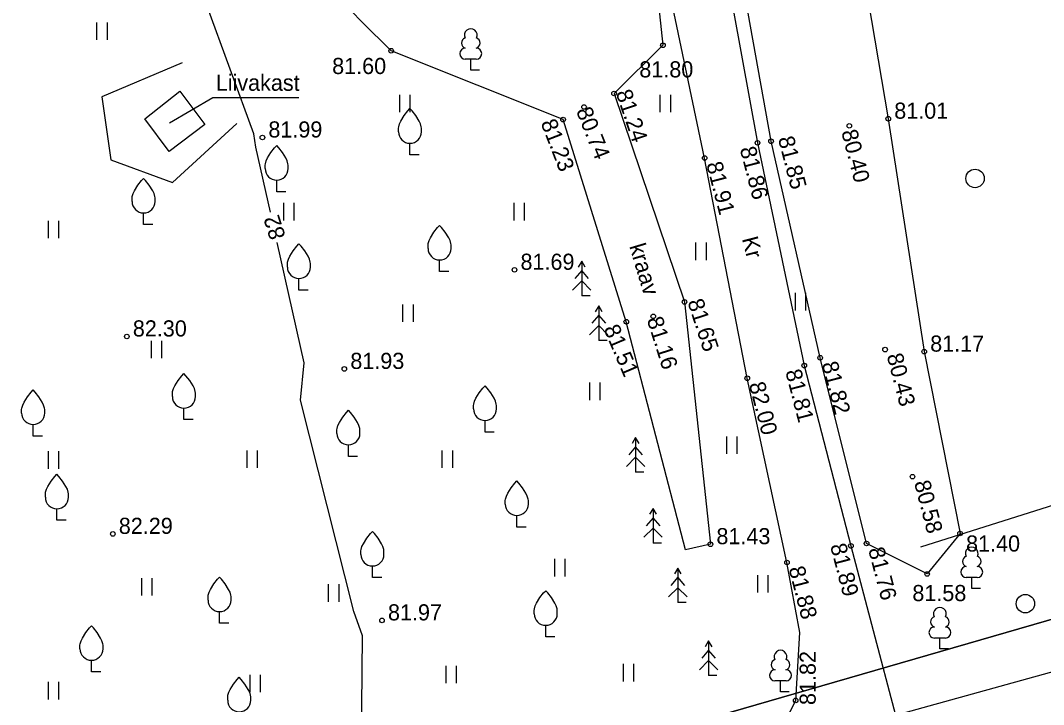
# Model space of a CAD drawing. Extents: x 634808 to 635440, y 6457756 to 6458509.
# Drawn here: x 635202.52 to 635246.93, y 6458256.48 to 6458286.15 of the extents above; entities that cross this region are included whole.
import ezdxf

# ---------------------------------------------------------------- set-up
doc = ezdxf.new("R2010")
doc.units = 0
for name, color, linetype in [('DTRASS', 7, 'Continuous'), ('HALJASTUS', 7, 'Continuous'), ('HORISONTAAL-EH2000', 7, 'Continuous'), ('KORGUS-EH2000', 7, 'Continuous'), ('PIIR', 7, 'Continuous'), ('PUU', 7, 'Continuous'), ('RAJATIS', 7, 'Continuous'), ('TEE', 7, 'Continuous'), ('VEEKOGU', 7, 'Continuous')]:
    doc.layers.add(name, color=color, linetype=linetype)

msp = doc.modelspace()

# ---------------------------------------------------------------- linework, layer by layer
at = {"layer": 'DTRASS'}
msp.add_lwpolyline([(635241.605, 6458263.324), (635295.34, 6458280.285), (635315.877, 6458284.98)], dxfattribs=at)
at = {"layer": 'HALJASTUS'}
for p, q in [((635205.828, 6458286.071), (635205.828, 6458285.31)), ((635206.283, 6458286.071), (635206.283, 6458285.31)), ((635218.968, 6458282.932), (635218.968, 6458282.171)), ((635219.423, 6458282.932), (635219.423, 6458282.171)), ((635230.281, 6458282.932), (635230.281, 6458282.171)), ((635230.736, 6458282.932), (635230.736, 6458282.171)), ((635213.934, 6458278.242), (635213.934, 6458277.48)), ((635214.389, 6458278.242), (635214.389, 6458277.48)), ((635223.934, 6458278.242), (635223.934, 6458277.48)), ((635224.389, 6458278.242), (635224.389, 6458277.48)), ((635203.724, 6458277.47), (635203.724, 6458276.709)), ((635204.179, 6458277.47), (635204.179, 6458276.709)), ((635231.828, 6458276.526), (635231.828, 6458275.764)), ((635232.283, 6458276.526), (635232.283, 6458275.764)), ((635236.145, 6458274.34), (635236.145, 6458273.579)), ((635236.6, 6458274.34), (635236.6, 6458273.579)), ((635219.106, 6458273.839), (635219.106, 6458273.078)), ((635219.561, 6458273.839), (635219.561, 6458273.078)), ((635208.192, 6458272.263), (635208.192, 6458271.502)), ((635208.647, 6458272.263), (635208.647, 6458271.502)), ((635227.218, 6458270.453), (635227.218, 6458269.692)), ((635227.673, 6458270.453), (635227.673, 6458269.692)), ((635233.17, 6458268.117), (635233.17, 6458267.356)), ((635233.625, 6458268.117), (635233.625, 6458267.356)), ((635212.344, 6458267.508), (635212.344, 6458266.747)), ((635212.799, 6458267.508), (635212.799, 6458266.747)), ((635220.815, 6458267.508), (635220.815, 6458266.747)), ((635221.27, 6458267.508), (635221.27, 6458266.747)), ((635203.724, 6458267.47), (635203.724, 6458266.709)), ((635204.179, 6458267.47), (635204.179, 6458266.709)), ((635225.7, 6458262.803), (635225.7, 6458262.042)), ((635226.155, 6458262.803), (635226.155, 6458262.042)), ((635207.775, 6458261.969), (635207.775, 6458261.208)), ((635208.23, 6458261.969), (635208.23, 6458261.208)), ((635234.513, 6458262.102), (635234.513, 6458261.341)), ((635234.968, 6458262.102), (635234.968, 6458261.341)), ((635215.879, 6458261.702), (635215.879, 6458260.941)), ((635216.334, 6458261.702), (635216.334, 6458260.941)), ((635228.677, 6458258.248), (635228.677, 6458257.487)), ((635229.132, 6458258.248), (635229.132, 6458257.487)), ((635212.471, 6458257.776), (635212.471, 6458257.015)), ((635212.926, 6458257.776), (635212.926, 6458257.015)), ((635220.981, 6458258.165), (635220.981, 6458257.404)), ((635221.436, 6458258.165), (635221.436, 6458257.404)), ((635203.724, 6458257.47), (635203.724, 6458256.709)), ((635204.179, 6458257.47), (635204.179, 6458256.709))]:
    msp.add_line(p, q, dxfattribs=at)
msp.add_lwpolyline([(635209.539, 6458284.322), (635206.047, 6458282.839), (635206.444, 6458280.115), (635209.115, 6458279.121), (635211.913, 6458281.692)], dxfattribs=at)
for centre in [(635243.96, 6458279.301), (635246.145, 6458260.859)]:
    msp.add_circle(centre, 0.4, dxfattribs=at)
at = {"layer": 'HORISONTAAL-EH2000'}
for points in [[(635213.372, 6458277.844), (635212.743, 6458280.666), (635212.645, 6458281.232), (635210.591, 6458286.849), (635210.582, 6458287.216), (635210.649, 6458287.41), (635210.927, 6458287.692), (635211.048, 6458287.946), (635211.144, 6458288.241), (635211.193, 6458289.329), (635212.375, 6458296.334)], [(635225.09, 6458251.001), (635221.322, 6458251.694), (635220.87, 6458251.836), (635220.467, 6458252.068), (635217.611, 6458254.225), (635217.41, 6458254.494), (635217.318, 6458254.83), (635217.372, 6458259.469), (635216.996, 6458260.524), (635214.682, 6458269.688), (635214.832, 6458271.301), (635213.666, 6458276.528)]]:
    msp.add_lwpolyline(points, dxfattribs=at)
at = {"layer": 'KORGUS-EH2000'}
for centre in [(635218.612, 6458284.84), (635230.41, 6458285.079), (635228.291, 6458282.985), (635226.985, 6458282.402), (635226.075, 6458281.857), (635240.191, 6458281.892), (635238.501, 6458281.583), (635213.024, 6458281.078), (635234.514, 6458280.846), (635235.104, 6458280.915), (635232.221, 6458280.188), (635223.967, 6458275.339), (635231.346, 6458273.946), (635229.991, 6458273.323), (635228.82, 6458273.087), (635207.139, 6458272.448), (635240.055, 6458271.878), (635237.234, 6458271.524), (635241.752, 6458271.79), (635216.581, 6458271.04), (635236.544, 6458271.184), (635234.072, 6458270.637), (635241.243, 6458266.368), (635206.53, 6458263.885), (635243.31, 6458263.902), (635232.473, 6458263.438), (635239.251, 6458263.468), (635238.57, 6458263.365), (635235.795, 6458262.644), (635241.882, 6458262.147), (635218.215, 6458260.133), (635236.173, 6458256.663)]:
    msp.add_circle(centre, 0.1, dxfattribs=at)
at = {"layer": 'PIIR'}
for points in [[(635208.7, 6458249.02), (635185.37, 6458242.27), (635167.26, 6458345.1), (635199.77, 6458353.72), (635195.81, 6458378.51), (635274.22, 6458392.53), (635298.57, 6458275)], [(635259.06, 6458254.28), (635209.62, 6458239.66), (635208.7, 6458249.02), (635298.57, 6458275), (635364.83, 6458294.21), (635395.18, 6458297.66), (635439.52, 6458299.58), (635437.51, 6458291.11), (635437.5, 6458288.84), (635347.92, 6458281.9)]]:
    msp.add_lwpolyline(points, close=True, dxfattribs=at)
at = {"layer": 'PUU'}
for p, q in [((635222.309, 6458284.476), (635221.829, 6458284.476)), ((635222.069, 6458284.001), (635222.069, 6458284.476)), ((635222.449, 6458284.001), (635222.069, 6458284.001)), ((635219.429, 6458280.329), (635219.429, 6458280.829)), ((635219.829, 6458280.329), (635219.429, 6458280.329)), ((635213.643, 6458278.727), (635213.643, 6458279.227)), ((635214.043, 6458278.727), (635213.643, 6458278.727)), ((635207.865, 6458277.306), (635207.865, 6458277.806)), ((635208.265, 6458277.306), (635207.865, 6458277.306)), ((635220.714, 6458275.266), (635220.714, 6458275.766)), ((635226.886, 6458275.709), (635226.736, 6458275.459)), ((635227.036, 6458275.459), (635226.886, 6458275.709)), ((635226.886, 6458275.709), (635226.886, 6458274.209)), ((635221.114, 6458275.266), (635220.714, 6458275.266)), ((635226.886, 6458275.309), (635226.586, 6458274.959)), ((635227.186, 6458274.959), (635226.886, 6458275.309)), ((635214.609, 6458274.461), (635214.609, 6458274.961)), ((635226.886, 6458274.859), (635226.486, 6458274.459)), ((635227.286, 6458274.459), (635226.886, 6458274.859)), ((635215.009, 6458274.461), (635214.609, 6458274.461)), ((635227.246, 6458274.209), (635226.886, 6458274.209)), ((635227.625, 6458273.771), (635227.475, 6458273.521)), ((635227.775, 6458273.521), (635227.625, 6458273.771)), ((635227.625, 6458273.771), (635227.625, 6458272.271)), ((635227.625, 6458273.371), (635227.325, 6458273.021)), ((635227.925, 6458273.021), (635227.625, 6458273.371)), ((635227.625, 6458272.921), (635227.225, 6458272.521)), ((635228.025, 6458272.521), (635227.625, 6458272.921)), ((635227.985, 6458272.271), (635227.625, 6458272.271)), ((635209.616, 6458268.842), (635209.616, 6458269.342)), ((635210.016, 6458268.842), (635209.616, 6458268.842)), ((635203.072, 6458268.129), (635203.072, 6458268.629)), ((635222.687, 6458268.304), (635222.687, 6458268.804)), ((635203.472, 6458268.129), (635203.072, 6458268.129)), ((635223.087, 6458268.304), (635222.687, 6458268.304)), ((635229.226, 6458268.063), (635229.076, 6458267.813)), ((635229.376, 6458267.813), (635229.226, 6458268.063)), ((635229.226, 6458268.063), (635229.226, 6458266.563)), ((635216.758, 6458267.246), (635216.758, 6458267.746)), ((635229.226, 6458267.663), (635228.926, 6458267.313)), ((635229.526, 6458267.313), (635229.226, 6458267.663)), ((635217.158, 6458267.246), (635216.758, 6458267.246)), ((635229.226, 6458267.213), (635228.826, 6458266.813)), ((635229.626, 6458266.813), (635229.226, 6458267.213)), ((635229.586, 6458266.563), (635229.226, 6458266.563)), ((635204.101, 6458264.476), (635204.101, 6458264.976)), ((635229.983, 6458264.987), (635229.833, 6458264.737)), ((635230.133, 6458264.737), (635229.983, 6458264.987)), ((635229.983, 6458264.987), (635229.983, 6458263.487)), ((635204.501, 6458264.476), (635204.101, 6458264.476)), ((635224.068, 6458264.181), (635224.068, 6458264.681)), ((635229.983, 6458264.587), (635229.683, 6458264.237)), ((635230.283, 6458264.237), (635229.983, 6458264.587)), ((635224.468, 6458264.181), (635224.068, 6458264.181)), ((635229.983, 6458264.137), (635229.583, 6458263.737)), ((635230.383, 6458263.737), (635229.983, 6458264.137)), ((635230.343, 6458263.487), (635229.983, 6458263.487)), ((635217.801, 6458261.994), (635217.801, 6458262.494)), ((635231.057, 6458262.403), (635230.907, 6458262.153)), ((635231.207, 6458262.153), (635231.057, 6458262.403)), ((635231.057, 6458262.403), (635231.057, 6458260.903)), ((635218.201, 6458261.994), (635217.801, 6458261.994)), ((635231.057, 6458262.003), (635230.757, 6458261.653)), ((635231.357, 6458261.653), (635231.057, 6458262.003)), ((635244.055, 6458261.994), (635243.575, 6458261.994)), ((635243.815, 6458261.519), (635243.815, 6458261.994)), ((635231.057, 6458261.553), (635230.657, 6458261.153)), ((635231.457, 6458261.153), (635231.057, 6458261.553)), ((635244.195, 6458261.519), (635243.815, 6458261.519)), ((635231.417, 6458260.903), (635231.057, 6458260.903)), ((635211.163, 6458260.015), (635211.163, 6458260.515)), ((635211.563, 6458260.015), (635211.163, 6458260.015)), ((635225.322, 6458259.42), (635225.322, 6458259.92)), ((635225.722, 6458259.42), (635225.322, 6458259.42)), ((635232.392, 6458259.241), (635232.242, 6458258.991)), ((635232.542, 6458258.991), (635232.392, 6458259.241)), ((635232.392, 6458259.241), (635232.392, 6458257.741)), ((635242.672, 6458259.37), (635242.192, 6458259.37)), ((635242.432, 6458258.895), (635242.432, 6458259.37)), ((635232.392, 6458258.841), (635232.092, 6458258.491)), ((635232.692, 6458258.491), (635232.392, 6458258.841)), ((635242.812, 6458258.895), (635242.432, 6458258.895)), ((635205.605, 6458257.903), (635205.605, 6458258.403)), ((635232.392, 6458258.391), (635231.992, 6458257.991)), ((635232.792, 6458257.991), (635232.392, 6458258.391)), ((635206.005, 6458257.903), (635205.605, 6458257.903)), ((635232.752, 6458257.741), (635232.392, 6458257.741)), ((635235.754, 6458257.515), (635235.274, 6458257.515)), ((635235.514, 6458257.04), (635235.514, 6458257.515)), ((635235.894, 6458257.04), (635235.514, 6458257.04))]:
    msp.add_line(p, q, dxfattribs=at)
for points in [[(635218.929, 6458281.329), (635218.929, 6458281.479), (635218.939, 6458281.544), (635218.974, 6458281.674), (635219.034, 6458281.794), (635219.179, 6458282.029), (635219.339, 6458282.234), (635219.429, 6458282.329)], [(635219.929, 6458281.329), (635219.929, 6458281.479), (635219.919, 6458281.544), (635219.884, 6458281.674), (635219.824, 6458281.794), (635219.679, 6458282.029), (635219.519, 6458282.234), (635219.429, 6458282.329)], [(635213.143, 6458279.727), (635213.143, 6458279.877), (635213.153, 6458279.942), (635213.188, 6458280.072), (635213.248, 6458280.192), (635213.393, 6458280.427), (635213.553, 6458280.632), (635213.643, 6458280.727)], [(635214.143, 6458279.727), (635214.143, 6458279.877), (635214.133, 6458279.942), (635214.098, 6458280.072), (635214.038, 6458280.192), (635213.893, 6458280.427), (635213.733, 6458280.632), (635213.643, 6458280.727)], [(635207.365, 6458278.306), (635207.365, 6458278.456), (635207.375, 6458278.521), (635207.41, 6458278.651), (635207.47, 6458278.771), (635207.615, 6458279.006), (635207.775, 6458279.211), (635207.865, 6458279.306)], [(635208.365, 6458278.306), (635208.365, 6458278.456), (635208.355, 6458278.521), (635208.32, 6458278.651), (635208.26, 6458278.771), (635208.115, 6458279.006), (635207.955, 6458279.211), (635207.865, 6458279.306)], [(635220.214, 6458276.266), (635220.214, 6458276.416), (635220.224, 6458276.481), (635220.259, 6458276.611), (635220.319, 6458276.731), (635220.464, 6458276.966), (635220.624, 6458277.171), (635220.714, 6458277.266)], [(635221.214, 6458276.266), (635221.214, 6458276.416), (635221.204, 6458276.481), (635221.169, 6458276.611), (635221.109, 6458276.731), (635220.964, 6458276.966), (635220.804, 6458277.171), (635220.714, 6458277.266)], [(635214.109, 6458275.461), (635214.109, 6458275.611), (635214.119, 6458275.676), (635214.154, 6458275.806), (635214.214, 6458275.926), (635214.359, 6458276.161), (635214.519, 6458276.366), (635214.609, 6458276.461)], [(635215.109, 6458275.461), (635215.109, 6458275.611), (635215.099, 6458275.676), (635215.064, 6458275.806), (635215.004, 6458275.926), (635214.859, 6458276.161), (635214.699, 6458276.366), (635214.609, 6458276.461)], [(635209.116, 6458269.842), (635209.116, 6458269.992), (635209.126, 6458270.057), (635209.161, 6458270.187), (635209.221, 6458270.307), (635209.366, 6458270.542), (635209.526, 6458270.747), (635209.616, 6458270.842)], [(635210.116, 6458269.842), (635210.116, 6458269.992), (635210.106, 6458270.057), (635210.071, 6458270.187), (635210.011, 6458270.307), (635209.866, 6458270.542), (635209.706, 6458270.747), (635209.616, 6458270.842)], [(635222.187, 6458269.304), (635222.187, 6458269.454), (635222.197, 6458269.519), (635222.232, 6458269.649), (635222.292, 6458269.769), (635222.437, 6458270.004), (635222.597, 6458270.209), (635222.687, 6458270.304)], [(635223.187, 6458269.304), (635223.187, 6458269.454), (635223.177, 6458269.519), (635223.142, 6458269.649), (635223.082, 6458269.769), (635222.937, 6458270.004), (635222.777, 6458270.209), (635222.687, 6458270.304)], [(635202.572, 6458269.129), (635202.572, 6458269.279), (635202.582, 6458269.344), (635202.617, 6458269.474), (635202.677, 6458269.594), (635202.822, 6458269.829), (635202.982, 6458270.034), (635203.072, 6458270.129)], [(635203.572, 6458269.129), (635203.572, 6458269.279), (635203.562, 6458269.344), (635203.527, 6458269.474), (635203.467, 6458269.594), (635203.322, 6458269.829), (635203.162, 6458270.034), (635203.072, 6458270.129)], [(635216.258, 6458268.246), (635216.258, 6458268.396), (635216.268, 6458268.461), (635216.303, 6458268.591), (635216.363, 6458268.711), (635216.508, 6458268.946), (635216.668, 6458269.151), (635216.758, 6458269.246)], [(635217.258, 6458268.246), (635217.258, 6458268.396), (635217.248, 6458268.461), (635217.213, 6458268.591), (635217.153, 6458268.711), (635217.008, 6458268.946), (635216.848, 6458269.151), (635216.758, 6458269.246)], [(635203.601, 6458265.476), (635203.601, 6458265.626), (635203.611, 6458265.691), (635203.646, 6458265.821), (635203.706, 6458265.941), (635203.851, 6458266.176), (635204.011, 6458266.381), (635204.101, 6458266.476)], [(635204.601, 6458265.476), (635204.601, 6458265.626), (635204.591, 6458265.691), (635204.556, 6458265.821), (635204.496, 6458265.941), (635204.351, 6458266.176), (635204.191, 6458266.381), (635204.101, 6458266.476)], [(635223.568, 6458265.181), (635223.568, 6458265.331), (635223.578, 6458265.396), (635223.613, 6458265.526), (635223.673, 6458265.646), (635223.818, 6458265.881), (635223.978, 6458266.086), (635224.068, 6458266.181)], [(635224.568, 6458265.181), (635224.568, 6458265.331), (635224.558, 6458265.396), (635224.523, 6458265.526), (635224.463, 6458265.646), (635224.318, 6458265.881), (635224.158, 6458266.086), (635224.068, 6458266.181)], [(635217.301, 6458262.994), (635217.301, 6458263.144), (635217.311, 6458263.209), (635217.346, 6458263.339), (635217.406, 6458263.459), (635217.551, 6458263.694), (635217.711, 6458263.899), (635217.801, 6458263.994)], [(635218.301, 6458262.994), (635218.301, 6458263.144), (635218.291, 6458263.209), (635218.256, 6458263.339), (635218.196, 6458263.459), (635218.051, 6458263.694), (635217.891, 6458263.899), (635217.801, 6458263.994)], [(635210.663, 6458261.015), (635210.663, 6458261.165), (635210.673, 6458261.23), (635210.708, 6458261.36), (635210.768, 6458261.48), (635210.913, 6458261.715), (635211.073, 6458261.92), (635211.163, 6458262.015)], [(635211.663, 6458261.015), (635211.663, 6458261.165), (635211.653, 6458261.23), (635211.618, 6458261.36), (635211.558, 6458261.48), (635211.413, 6458261.715), (635211.253, 6458261.92), (635211.163, 6458262.015)], [(635224.822, 6458260.42), (635224.822, 6458260.57), (635224.832, 6458260.635), (635224.867, 6458260.765), (635224.927, 6458260.885), (635225.072, 6458261.12), (635225.232, 6458261.325), (635225.322, 6458261.42)], [(635225.822, 6458260.42), (635225.822, 6458260.57), (635225.812, 6458260.635), (635225.777, 6458260.765), (635225.717, 6458260.885), (635225.572, 6458261.12), (635225.412, 6458261.325), (635225.322, 6458261.42)], [(635205.105, 6458258.903), (635205.105, 6458259.053), (635205.115, 6458259.118), (635205.15, 6458259.248), (635205.21, 6458259.368), (635205.355, 6458259.603), (635205.515, 6458259.808), (635205.605, 6458259.903)], [(635206.105, 6458258.903), (635206.105, 6458259.053), (635206.095, 6458259.118), (635206.06, 6458259.248), (635206, 6458259.368), (635205.855, 6458259.603), (635205.695, 6458259.808), (635205.605, 6458259.903)], [(635211.516, 6458256.67), (635211.516, 6458256.82), (635211.526, 6458256.885), (635211.561, 6458257.015), (635211.621, 6458257.135), (635211.766, 6458257.37), (635211.926, 6458257.575), (635212.016, 6458257.67)], [(635212.516, 6458256.67), (635212.516, 6458256.82), (635212.506, 6458256.885), (635212.471, 6458257.015), (635212.411, 6458257.135), (635212.266, 6458257.37), (635212.106, 6458257.575), (635212.016, 6458257.67)]]:
    msp.add_lwpolyline(points, dxfattribs=at)
for centre, radius, start, end in [((635222.069, 6458285.521), 0.277, 332.5799, 207.4201), ((635221.899, 6458285.174), 0.233, 109.0217, 253.1415), ((635222.239, 6458285.174), 0.233, 286.8508, 70.9859), ((635221.832, 6458284.714), 0.238, 90.0016, 269.3953), ((635222.307, 6458284.714), 0.238, 270.6047, 89.9984), ((635219.429, 6458281.329), 0.5, 180, 0), ((635213.643, 6458279.727), 0.5, 180, 0), ((635207.865, 6458278.306), 0.5, 180, 0), ((635220.714, 6458276.266), 0.5, 180, 0), ((635214.609, 6458275.461), 0.5, 180, 0), ((635209.616, 6458269.842), 0.5, 180, 0), ((635222.687, 6458269.304), 0.5, 180, 0), ((635203.072, 6458269.129), 0.5, 180, 0), ((635216.758, 6458268.246), 0.5, 180, 0), ((635204.101, 6458265.476), 0.5, 180, 0), ((635224.068, 6458265.181), 0.5, 180, 0), ((635243.815, 6458263.039), 0.277, 332.5799, 207.4201), ((635217.801, 6458262.994), 0.5, 180, 0), ((635243.645, 6458262.692), 0.233, 109.0217, 253.1415), ((635243.985, 6458262.692), 0.233, 286.8508, 70.9859), ((635243.578, 6458262.231), 0.238, 90.0016, 269.3953), ((635244.052, 6458262.231), 0.238, 270.6047, 89.9984), ((635211.163, 6458261.015), 0.5, 180, 0), ((635225.322, 6458260.42), 0.5, 180, 0), ((635242.432, 6458260.415), 0.277, 332.5799, 207.4201), ((635242.262, 6458260.068), 0.233, 109.0217, 253.1415), ((635242.602, 6458260.068), 0.233, 286.8508, 70.9859), ((635242.195, 6458259.607), 0.238, 90.0016, 269.3953), ((635242.669, 6458259.607), 0.238, 270.6047, 89.9984), ((635205.605, 6458258.903), 0.5, 180, 0), ((635235.514, 6458258.56), 0.277, 332.5799, 207.4201), ((635235.344, 6458258.213), 0.233, 109.0217, 253.1415), ((635235.684, 6458258.213), 0.233, 286.8508, 70.9859), ((635235.277, 6458257.752), 0.238, 90.0016, 269.3953), ((635235.751, 6458257.752), 0.238, 270.6047, 89.9984), ((635212.016, 6458256.67), 0.5, 180, 0)]:
    msp.add_arc(centre, radius, start, end, dxfattribs=at)
at = {"layer": 'RAJATIS'}
msp.add_lwpolyline([(635209.444, 6458283.081), (635210.523, 6458281.641), (635208.979, 6458280.478), (635207.922, 6458281.886)], close=True, dxfattribs=at)
msp.add_lwpolyline([(635208.997, 6458281.712), (635210.865, 6458282.818), (635214.6, 6458282.818)], dxfattribs=at)
at = {"layer": 'TEE'}
for points in [[(635207.18, 6458302.043), (635211.032, 6458301.951), (635210.674, 6458305.856), (635211.061, 6458311.896), (635213.6, 6458317.725), (635216.44, 6458319.794), (635220.803, 6458320.821), (635224.769, 6458320.197), (635227.56, 6458316.998), (635228.973, 6458313.064), (635230.332, 6458305.934), (635231.726, 6458296.433), (635232.763, 6458290.449), (635234.514, 6458280.846), (635236.544, 6458271.184), (635238.57, 6458263.365), (635240.51, 6458256.017), (635248.388, 6458258.206), (635261.271, 6458262.207), (635273.924, 6458266.146), (635286.224, 6458270.035), (635298.887, 6458274.193)], [(635178.876, 6458237.527), (635192.171, 6458241.2), (635199.493, 6458243.351), (635210.474, 6458246.524), (635221.339, 6458249.856), (635232.991, 6458253.413), (635235.204, 6458254.784), (635236.173, 6458256.663), (635236.352, 6458259.602), (635235.795, 6458262.644), (635234.072, 6458270.637), (635232.221, 6458280.188), (635230.131, 6458290.132), (635228.736, 6458292.729), (635226.221, 6458294.239), (635223.293, 6458294.712), (635215.421, 6458294.18), (635212.437, 6458296.128), (635211.57, 6458298.994), (635207.222, 6458299.61)]]:
    msp.add_lwpolyline(points, dxfattribs=at)
at = {"layer": 'VEEKOGU'}
for points in [[(635228.816, 6458321.198), (635231.496, 6458323.136), (635233.798, 6458322.254), (635234.532, 6458317.074), (635236.557, 6458305.087), (635238.46, 6458292.053), (635240.191, 6458281.892), (635241.752, 6458271.79), (635243.31, 6458263.902), (635241.882, 6458262.147), (635239.251, 6458263.468), (635237.234, 6458271.524), (635235.104, 6458280.915), (635233.313, 6458290.903), (635231.418, 6458303.782), (635229.42, 6458316.151)], [(635226.075, 6458281.857), (635218.612, 6458284.84), (635217.345, 6458286.1), (635216.884, 6458286.564), (635216.684, 6458289.765), (635217.669, 6458292.795), (635220.408, 6458293.749), (635224.685, 6458293.986), (635227.588, 6458292.627), (635229.264, 6458291.13), (635230.04, 6458288.495), (635230.41, 6458285.079), (635228.291, 6458282.985), (635231.346, 6458273.946), (635232.473, 6458263.438), (635231.396, 6458263.2), (635228.82, 6458273.087)]]:
    msp.add_lwpolyline(points, close=True, dxfattribs=at)

# ---------------------------------------------------------------- texts
at = {"layer": 'HORISONTAAL-EH2000'}
msp.add_text('82', height=0.7, rotation=107.6031, dxfattribs=at).set_placement((635214.039, 6458276.784))
at = {"layer": 'KORGUS-EH2000'}
for s, p in [(' 81.60', (635215.792, 6458283.831)), (' 81.80', (635229.125, 6458283.684)), (' 81.01', (635240.191, 6458281.892)), (' 81.99', (635213.024, 6458281.078)), (' 81.69', (635223.967, 6458275.339)), (' 82.30', (635207.139, 6458272.448)), (' 81.17', (635241.752, 6458271.79)), (' 81.93', (635216.581, 6458271.04)), (' 82.29', (635206.53, 6458263.885)), (' 81.43', (635232.473, 6458263.438)), (' 81.40', (635243.31, 6458263.118)), (' 81.58', (635240.978, 6458260.97)), (' 81.97', (635218.215, 6458260.133))]:
    msp.add_text(s, height=0.7, dxfattribs=at).set_placement(p)
for s, rotation, p in [(' 81.24', 288.6479, (635228.271, 6458283.272)), (' 80.74', 291.5767, (635226.534, 6458282.48)), (' 81.23', 291.2218, (635224.999, 6458281.962)), (' 80.40', 284.5, (635238.082, 6458281.583)), (' 81.85', 284.5, (635235.335, 6458281.292)), (' 81.86', 284.5, (635233.676, 6458280.846)), (' 81.91', 284.5, (635232.221, 6458280.188)), (' 81.65', 288.0101, (635231.386, 6458274.203)), (' 81.16', 287.5618, (635229.624, 6458273.435)), (' 81.51', 293.0586, (635227.719, 6458273.028)), (' 80.43', 284.5, (635240.055, 6458271.878)), (' 81.82', 284.5, (635237.234, 6458271.524)), (' 81.81', 284.5, (635235.651, 6458271.184)), (' 82.00', 284.5, (635234.072, 6458270.637)), (' 80.58', 284.5, (635241.243, 6458266.368)), (' 81.89', 284.5, (635237.598, 6458263.632)), (' 81.76', 284.5, (635239.251, 6458263.468)), (' 81.88', 284.5, (635235.795, 6458262.644)), (' 81.82', 90, (635237.042, 6458256.202))]:
    msp.add_text(s, height=0.7, rotation=rotation, dxfattribs=at).set_placement(p)
at = {"layer": 'RAJATIS'}
msp.add_text('Liivakast', height=0.7, dxfattribs=at).set_placement((635210.998, 6458283.104))
at = {"layer": 'TEE'}
msp.add_text('Kr', height=0.7, rotation=284.5, dxfattribs=at).set_placement((635233.834, 6458276.689))
at = {"layer": 'VEEKOGU'}
msp.add_text('kraav', height=0.7, rotation=286.6077, dxfattribs=at).set_placement((635228.943, 6458276.368))

doc.saveas('drawing.dxf')
